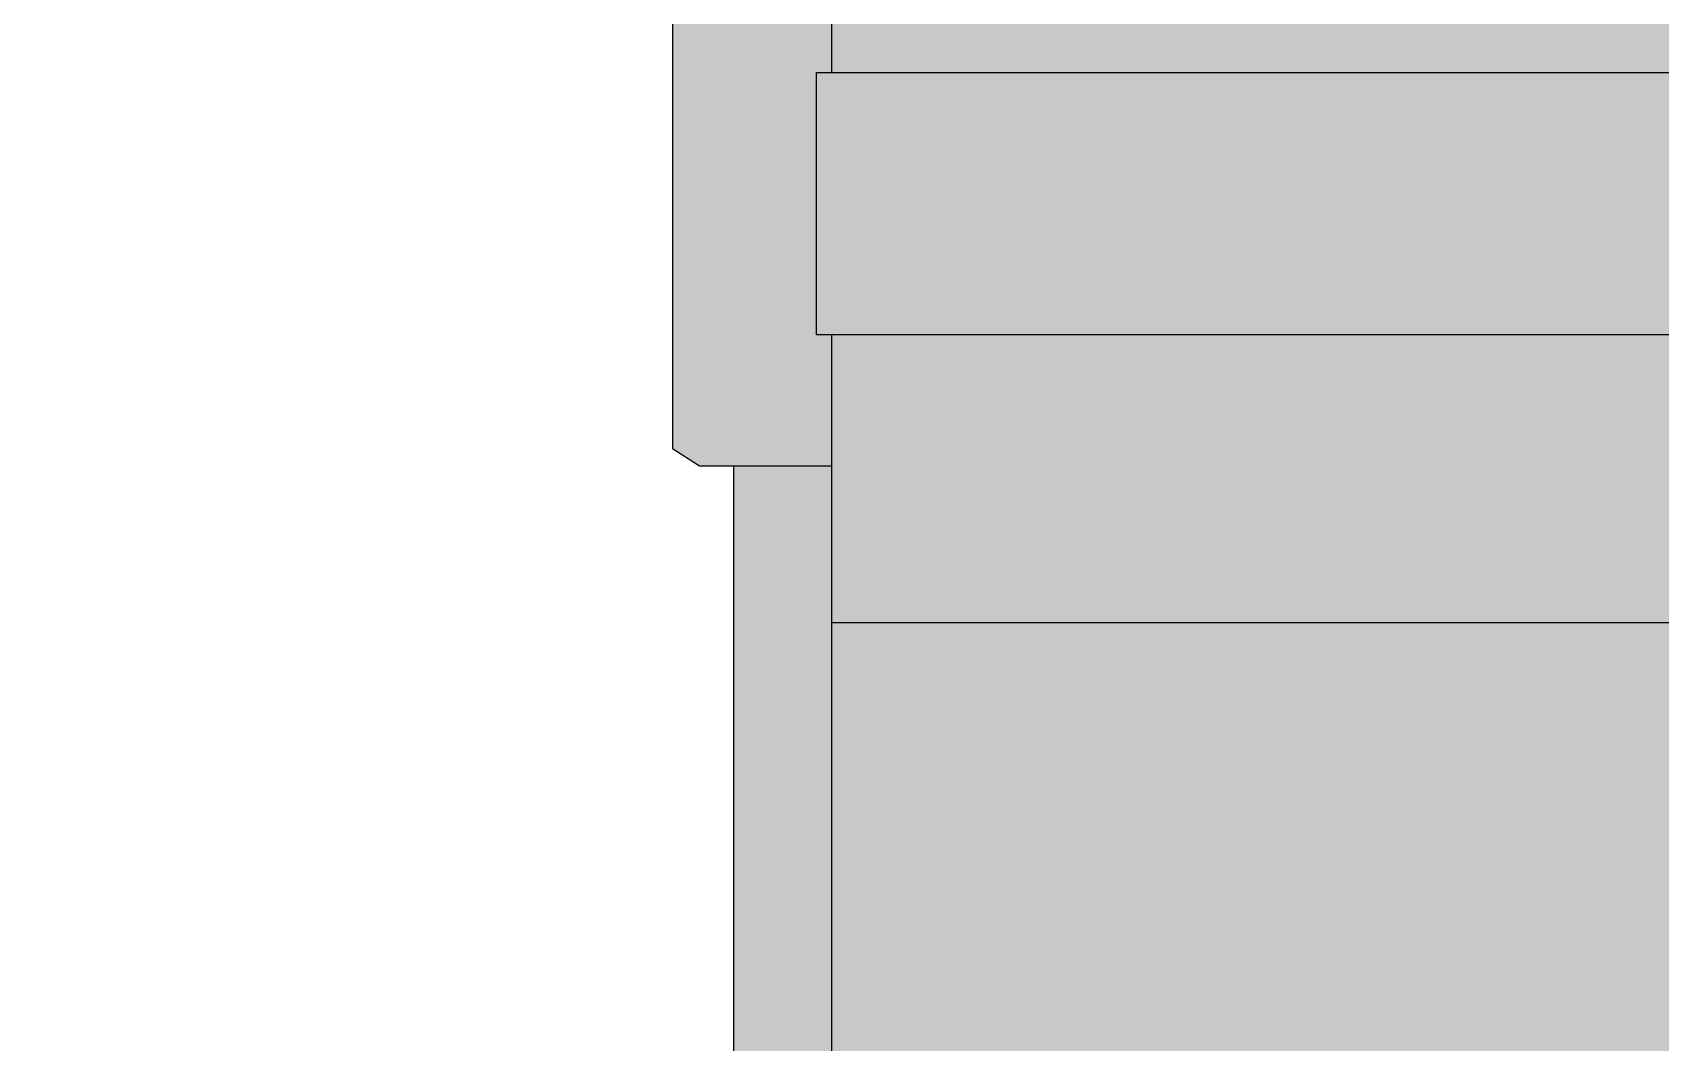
# Model space of a CAD drawing. Header units: millimetres. Extents: x -3516 to 16250, y -11500 to 11784.
# Drawn here: x 3509.8 to 3696.1, y 2945.6 to 3061.1 of the extents above; entities that cross this region are included whole.
import ezdxf
from ezdxf.enums import TextEntityAlignment as Align

# ---------------------------------------------------------------- set-up
doc = ezdxf.new("R2010")
doc.units = ezdxf.units.MM
doc.set_wipeout_variables(frame=1)
doc.layers.add('Техника LTM 1050-3.1', color=250, linetype='Continuous')
doc.layers.add('Техника LTM 1050-3.1 Штрих', color=7, linetype='Continuous', true_color=0xffe79e)
doc.styles.add('arial', font='arial.ttf')

# ---------------------------------------------------------------- blocks, each defined once
blk = doc.blocks.new('LTM 1050-3.1-20231116.17182101')
at = {"color": 0, "linetype": 'ByBlock', "lineweight": -2, "ltscale": 20, "transparency": 16777216}
blk.add_wipeout([(-4125, 2910.24), (-4119, 2913.3), (-4093, 2913.3), (-4093, 2922.62), (-4108.97, 2922.62), (-4108.97, 2937.77), (-4133.74, 2937.77), (-4133.74, 2937.77), (-4159.01, 2938.41), (-4184.16, 2940.98), (-4209.04, 2945.44), (-4233.51, 2951.79), (-4233.51, 2951.79), (-4245.71, 2956.53), (-4257.14, 2962.9), (-4267.58, 2970.79), (-4276.84, 2980.03), (-4276.84, 2980.03), (-4286.15, 2993.66), (-4291.56, 3009.26), (-4292.7, 3025.73), (-4289.49, 3041.92), (-4275.46, 3083.42), (-4275.46, 3083.42), (-4270.05, 3096.89), (-4261.97, 3108.95), (-4251.58, 3119.09), (-4239.31, 3126.86), (-4239.31, 3126.86), (-4224.94, 3131.43), (-4209.87, 3131.06), (-4195.74, 3125.78), (-4184.12, 3116.17), (-4184.12, 3116.17), (-4174.96, 3102.27), (-4168.91, 3086.76), (-4166.25, 3070.32), (-4167.09, 3053.69), (-4133.74, 3052.07), (-4108.97, 3052.07), (-4108.97, 3067.22), (-4083.97, 3067.22), (-4083.97, 3052.07), (-3964.1, 3052.07), (-3964.1, 3067.22), (-3956, 3067.22), (-3956, 3104.29), (-3953.8, 3108.03), (-3930.18, 3131.66), (-3923.71, 3134.5), (-3611.29, 3134.5), (-3604.82, 3131.66), (-3581.2, 3108.03), (-3579, 3104.29), (-3579, 3008.5), (-3590, 3008.5), (-3590, 2984.8), (-3588.5, 2984.8), (-3588.5, 2977.8), (-3588.5, 2977.8), (-3588.27, 2976.65), (-3587.62, 2975.68), (-3586.65, 2975.03), (-3585.5, 2974.8), (-3571, 2974.8), (-3571, 2974.8), (-3569.09, 2974.42), (-3567.46, 2973.34), (-3566.38, 2971.71), (-3566, 2969.8), (-3566, 2949.8), (-3566, 2949.8), (-3566.38, 2947.89), (-3567.46, 2946.26), (-3569.09, 2945.18), (-3571, 2944.8), (-3590, 2944.8), (-3590, 2921.5), (-3585, 2921.5), (-3583, 2919.5), (-3583, 2863.5), (-3586.11, 2861.5), (-3590, 2861.5), (-3590, 2760.2), (-3528, 2760.2), (-3528, 2757.2), (-3525, 2757.2), (-3525, 2687.2), (-4125, 2687.2)], dxfattribs=at)
at = {"layer": 'Техника LTM 1050-3.1 Штрих', "ltscale": 20, "true_color": 0xadadad, "transparency": 16777216}
h = blk.add_hatch(color=253, dxfattribs=at)
h.dxf.hatch_style = 1
edge = h.paths.add_edge_path()
edge.add_line((-4125, 2687.2), (-4125, 2910.24))
edge.add_line((-4125, 2910.24), (-4119, 2913.3))
edge.add_line((-4119, 2913.3), (-4093, 2913.3))
edge.add_line((-4093, 2913.3), (-4093, 2922.62))
edge.add_line((-4093, 2922.62), (-4108.97, 2922.62))
edge.add_line((-4108.97, 2922.62), (-4108.97, 2937.77))
edge.add_line((-4108.97, 2937.77), (-4133.74, 2937.77))
edge.add_arc((-4137.94, 3269.86), 332.11, 253.2753, 270.7248, ccw=False)
edge.add_arc((-4205.3, 3042.45), 94.95, 221.1022, 252.7106, ccw=False)
edge.add_arc((-4230.33, 3021.77), 62.5, 161.1941, 221.9083, ccw=False)
edge.add_line((-4289.49, 3041.92), (-4275.46, 3083.42))
edge.add_arc((-4208.25, 3064.24), 69.9, 116.3875, 164.072, ccw=False)
edge.add_arc((-4218.52, 3086.39), 45.5, 40.8881, 117.2024, ccw=False)
edge.add_arc((-4245.17, 3065.98), 79.03, -8.9434, 39.4277, ccw=False)
edge.add_line((-4167.09, 3053.69), (-4133.74, 3052.07))
edge.add_line((-4133.74, 3052.07), (-4108.97, 3052.07))
edge.add_line((-4108.97, 3052.07), (-4108.97, 3067.22))
edge.add_line((-4108.97, 3067.22), (-4083.97, 3067.22))
edge.add_line((-4083.97, 3067.22), (-4083.97, 3052.07))
edge.add_line((-4083.97, 3052.07), (-3964.1, 3052.07))
edge.add_line((-3964.1, 3052.07), (-3964.1, 3067.22))
edge.add_line((-3964.1, 3067.22), (-3956, 3067.22))
edge.add_line((-3956, 3067.22), (-3956, 3104.29))
edge.add_line((-3956, 3104.29), (-3953.8, 3108.03))
edge.add_line((-3953.8, 3108.03), (-3930.18, 3131.66))
edge.add_line((-3930.18, 3131.66), (-3923.71, 3134.5))
edge.add_line((-3923.71, 3134.5), (-3611.29, 3134.5))
edge.add_line((-3611.29, 3134.5), (-3604.82, 3131.66))
edge.add_line((-3604.82, 3131.66), (-3581.2, 3108.03))
edge.add_line((-3581.2, 3108.03), (-3579, 3104.29))
edge.add_line((-3579, 3104.29), (-3579, 3008.5))
edge.add_line((-3579, 3008.5), (-3590, 3008.5))
edge.add_line((-3590, 3008.5), (-3590, 2984.8))
edge.add_line((-3590, 2984.8), (-3588.5, 2984.8))
edge.add_line((-3588.5, 2984.8), (-3588.5, 2977.8))
edge.add_arc((-3585.5, 2977.8), 3, 180, 270)
edge.add_line((-3585.5, 2974.8), (-3571, 2974.8))
edge.add_arc((-3571, 2969.8), 5, 0, 90, ccw=False)
edge.add_line((-3566, 2969.8), (-3566, 2949.8))
edge.add_arc((-3571, 2949.8), 5, -90, 0, ccw=False)
edge.add_line((-3571, 2944.8), (-3590, 2944.8))
edge.add_line((-3590, 2944.8), (-3590, 2921.5))
edge.add_line((-3590, 2921.5), (-3585, 2921.5))
edge.add_line((-3585, 2921.5), (-3583, 2919.5))
edge.add_line((-3583, 2919.5), (-3583, 2863.5))
edge.add_line((-3583, 2863.5), (-3586.11, 2861.5))
edge.add_line((-3586.11, 2861.5), (-3590, 2861.5))
edge.add_line((-3590, 2861.5), (-3590, 2760.2))
edge.add_line((-3590, 2760.2), (-3528, 2760.2))
edge.add_line((-3528, 2760.2), (-3528, 2757.2))
edge.add_line((-3528, 2757.2), (-3525, 2757.2))
edge.add_line((-3525, 2757.2), (-3525, 2687.2))
edge.add_line((-3525, 2687.2), (-4125, 2687.2))
at = {"color": 0, "linetype": 'ByBlock', "lineweight": -2, "ltscale": 20, "transparency": 16777216}
for points in [[(-3583, 2919.5), (-3583, 2863.5), (-3586.11, 2861.5), (-3590, 2861.5), (-3590, 2760.2), (-3528, 2760.2), (-3528, 2757.2), (-3525, 2757.2), (-3525, 2687.2), (-4125, 2687.2)], [(-3601.25, 2906.5), (-3933.75, 2906.5)], [(-3933.75, 2876.5), (-3601.25, 2876.5)], [(-3590, 2861.5), (-3601.25, 2861.5)], [(-3933.75, 2843.57), (-3601.25, 2843.57)]]:
    blk.add_lwpolyline(points, dxfattribs=at)
blk.add_lwpolyline([(-3601.25, 2687.2), (-3601.25, 2876.5), (-3599.5, 2876.5), (-3599.5, 2906.5), (-3601.25, 2906.5), (-3601.25, 3074.22), (-3605.73, 3079.16), (-3692.43, 3086.92), (-3842.57, 3086.92), (-3929.27, 3079.16), (-3933.75, 3074.22), (-3933.75, 3062.82, -0.219824), (-3933.68, 2927.19), (-3933.75, 2906.5), (-3935.5, 2906.5), (-3935.5, 2876.5), (-3933.75, 2876.5), (-3933.75, 2687.2)], format="xyb", dxfattribs=at)
blk = doc.blocks.new('LTM 1050-3.1-20231118.195502')
at = {"color": 0, "linetype": 'ByBlock', "lineweight": -2, "ltscale": 20, "transparency": 16777216}
for points in [[(3505.66, 3407.9, 0), (3479.88, 3474.7, 0.090159)], [(3410.45, 3728, 0), (2675, 3728, 0.414214)], [(2625, 3678, 0), (2625, 3652.21, -0.345304)]]:
    blk.add_lwpolyline(points, format="xyb", dxfattribs=at)
blk = doc.blocks.new('*U101')
at = {"color": 0, "linetype": 'ByBlock', "lineweight": -2, "ltscale": 20, "transparency": 16777216, "xscale": -1}
blk.add_blockref('LTM 1050-3.1-20231118.195502', (0, 0), dxfattribs=at)
at = {"layer": 'Defpoints', "color": 250, "linetype": 'ByBlock', "lineweight": -2, "transparency": 16777216, "style": 'arial', "width": 0.75}
blk.add_attdef('МАРКА', text='', height=220, rotation=43, dxfattribs=at).set_placement((4321.11, 9931.52), align=Align.MIDDLE_CENTER)
at = {"color": 0, "linetype": 'ByBlock', "lineweight": -2, "ltscale": 20, "transparency": 16777216, "xscale": -1}
blk.add_blockref('LTM 1050-3.1-20231116.17182101', (0, 0), dxfattribs=at)

msp = doc.modelspace()

# ---------------------------------------------------------------- block references
at = {"layer": 'Техника LTM 1050-3.1'}
msp.add_blockref('*U101', (0, 150), dxfattribs=at)

doc.saveas('drawing.dxf')
